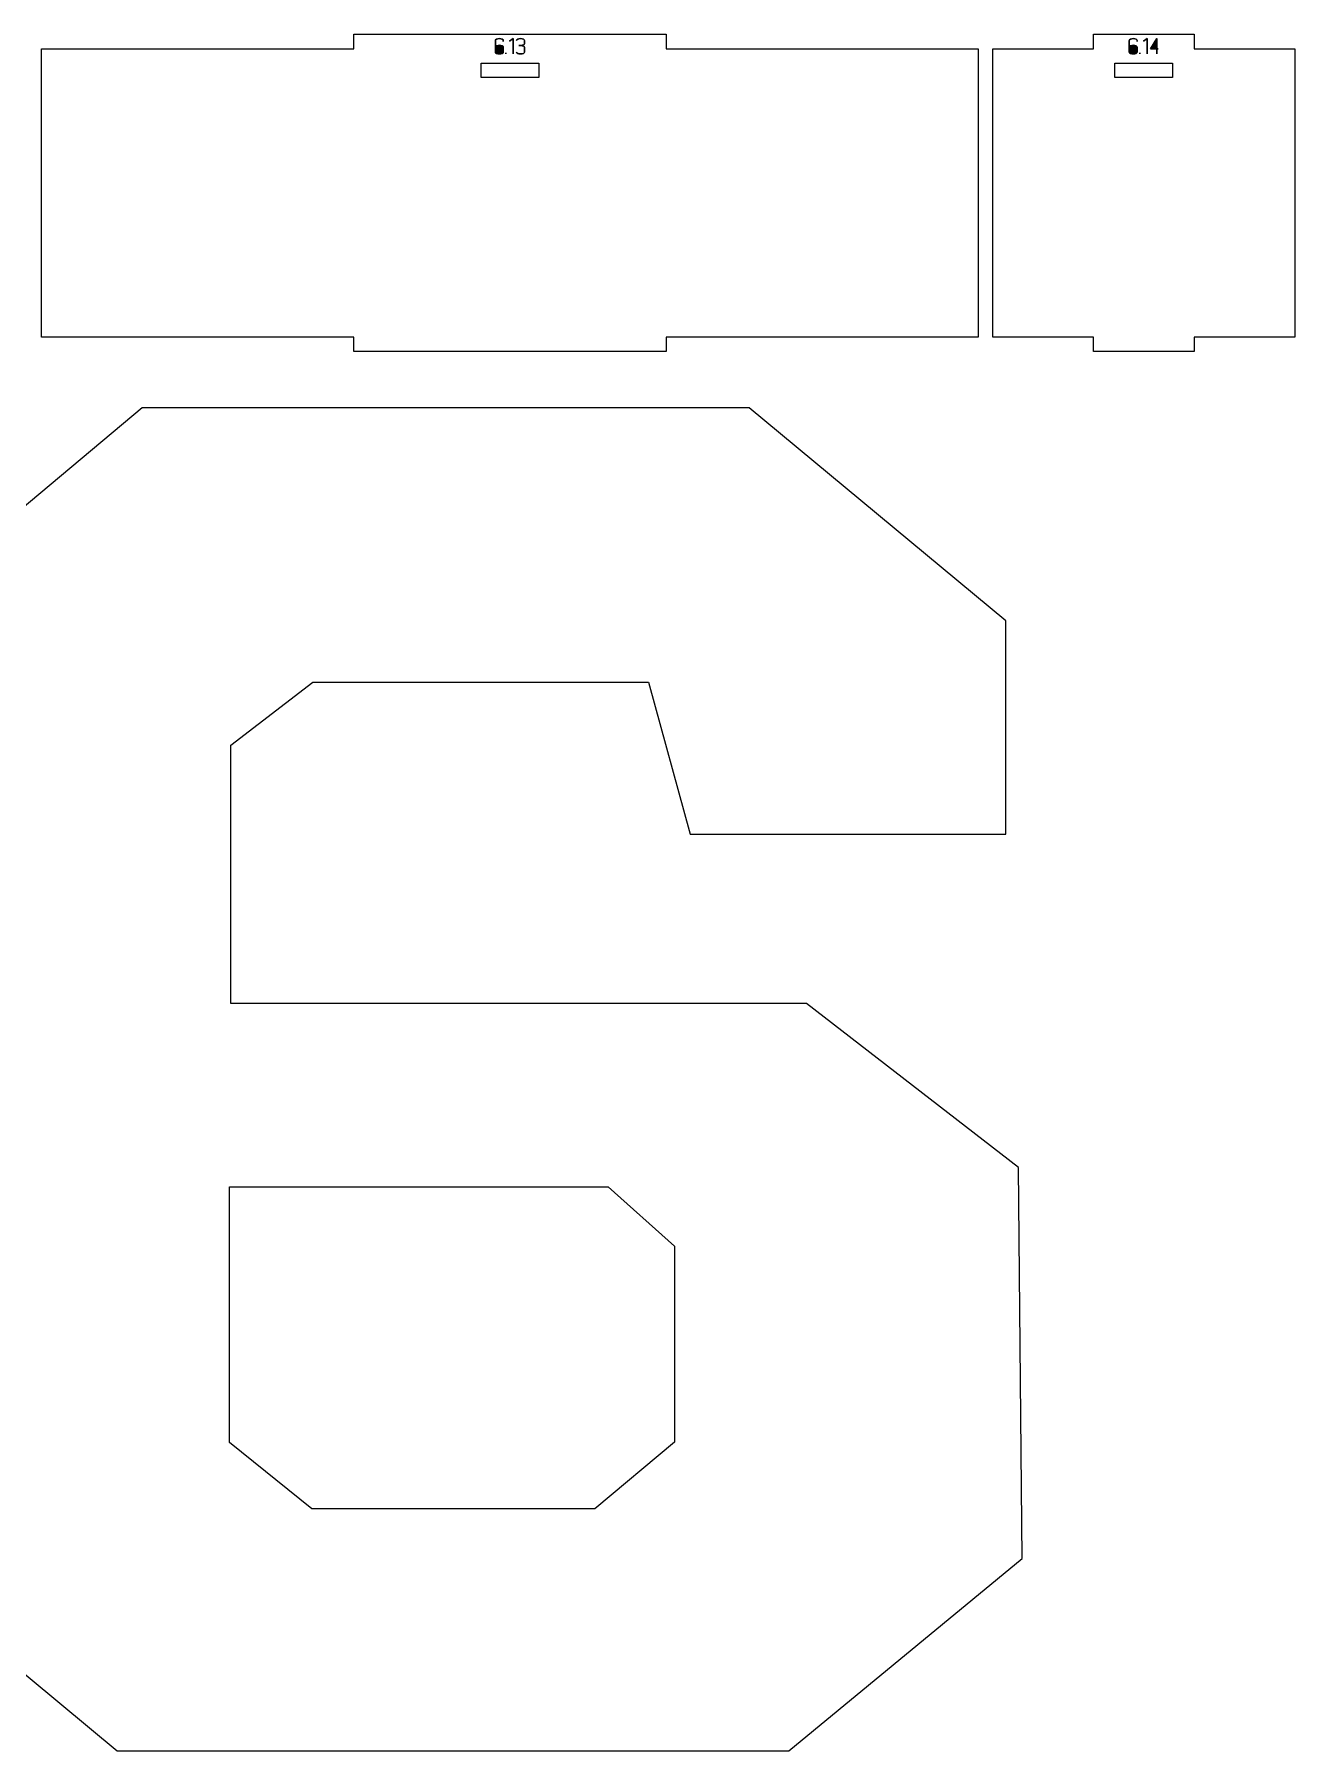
# Model space of a CAD drawing. Header units: centimetres. Extents: x -191 to 212, y -234 to 239.
# Drawn here: x 119.88 to 146.11, y -47.58 to -11.86 of the extents above; entities that cross this region are included whole.
import ezdxf

# ---------------------------------------------------------------- set-up
doc = ezdxf.new("R2010")
doc.units = ezdxf.units.CM
doc.header["$MEASUREMENT"] = 0
doc.layers.add('Capa 1', color=7, linetype='Continuous')

msp = doc.modelspace()

# ---------------------------------------------------------------- hatches: boundary and pattern name
at = {"layer": 'Capa 1', "true_color": 0x3e4095}
h = msp.add_hatch(color=175, dxfattribs=at)
edge = h.paths.add_edge_path()
edge.add_spline(control_points=[(129.55733, -12.26262), (129.53379, -12.26262), (129.51414, -12.25918), (129.4984, -12.2523), (129.48265, -12.24542), (129.47478, -12.23709), (129.47478, -12.22731), (129.47478, -12.22731), (129.47478, -12.12045), (129.47478, -12.12045), (129.47478, -12.12045), (129.47478, -11.98149), (129.47478, -11.98149), (129.47478, -11.97171), (129.48265, -11.96338), (129.4984, -11.9565), (129.51414, -11.94962), (129.53379, -11.94618), (129.55733, -11.94618), (129.58087, -11.94618), (129.60052, -11.94962), (129.61626, -11.9565), (129.63201, -11.96338), (129.63988, -11.97171), (129.63988, -11.98149), (129.63988, -11.98149), (129.63988, -12.00717), (129.63988, -12.00717), (129.63988, -12.00717), (129.63988, -11.98149), (129.63988, -11.98149), (129.63988, -11.97171), (129.63201, -11.96338), (129.61626, -11.9565), (129.60052, -11.94962), (129.58087, -11.94618), (129.55733, -11.94618), (129.53379, -11.94618), (129.51414, -11.94962), (129.4984, -11.9565), (129.48265, -11.96338), (129.47478, -11.97171), (129.47478, -11.98149), (129.47478, -11.98149), (129.47478, -12.12045), (129.47478, -12.12045), (129.47478, -12.11128), (129.48433, -12.1031), (129.50344, -12.09592), (129.52255, -12.08873), (129.54051, -12.08514), (129.55733, -12.08514), (129.58087, -12.08514), (129.60052, -12.08858), (129.61626, -12.09546), (129.63201, -12.10234), (129.63988, -12.11067), (129.63988, -12.12045), (129.63988, -12.12045), (129.63988, -12.22731), (129.63988, -12.22731), (129.63988, -12.23709), (129.63201, -12.24542), (129.61626, -12.2523), (129.60052, -12.25918), (129.58087, -12.26262), (129.55733, -12.26262)], knot_values=[0, 0, 0, 0, 0.04545455, 0.04545455, 0.04545455, 0.09090909, 0.09090909, 0.09090909, 0.13636364, 0.13636364, 0.13636364, 0.18181818, 0.18181818, 0.18181818, 0.22727273, 0.22727273, 0.22727273, 0.27272727, 0.27272727, 0.27272727, 0.31818182, 0.31818182, 0.31818182, 0.36363636, 0.36363636, 0.36363636, 0.40909091, 0.40909091, 0.40909091, 0.45454545, 0.45454545, 0.45454545, 0.5, 0.5, 0.5, 0.54545455, 0.54545455, 0.54545455, 0.59090909, 0.59090909, 0.59090909, 0.63636364, 0.63636364, 0.63636364, 0.68181818, 0.68181818, 0.68181818, 0.72727273, 0.72727273, 0.72727273, 0.77272727, 0.77272727, 0.77272727, 0.81818182, 0.81818182, 0.81818182, 0.86363636, 0.86363636, 0.86363636, 0.90909091, 0.90909091, 0.90909091, 0.95454545, 0.95454545, 0.95454545, 1, 1, 1, 1], degree=3, periodic=1)
h = msp.add_hatch(color=175, dxfattribs=at)
edge = h.paths.add_edge_path()
edge.add_spline(control_points=[(129.47478, -12.22731), (129.47478, -12.23709), (129.48265, -12.24542), (129.4984, -12.2523), (129.51414, -12.25918), (129.53379, -12.26262), (129.55733, -12.26262), (129.58087, -12.26262), (129.60052, -12.25918), (129.61626, -12.2523), (129.63201, -12.24542), (129.63988, -12.23709), (129.63988, -12.22731), (129.63988, -12.22731), (129.63988, -12.12045), (129.63988, -12.12045), (129.63988, -12.11067), (129.63201, -12.10234), (129.61626, -12.09546), (129.60052, -12.08858), (129.58087, -12.08514), (129.55733, -12.08514), (129.54051, -12.08514), (129.52255, -12.08873), (129.50344, -12.09592), (129.48433, -12.1031), (129.47478, -12.11128), (129.47478, -12.12045), (129.47478, -12.12045), (129.47478, -12.22731), (129.47478, -12.22731)], knot_values=[0, 0, 0, 0, 0.1, 0.1, 0.1, 0.2, 0.2, 0.2, 0.3, 0.3, 0.3, 0.4, 0.4, 0.4, 0.5, 0.5, 0.5, 0.6, 0.6, 0.6, 0.7, 0.7, 0.7, 0.8, 0.8, 0.8, 0.9, 0.9, 0.9, 1, 1, 1, 1], degree=3, periodic=1)
h = msp.add_hatch(color=175, dxfattribs=at)
edge = h.paths.add_edge_path()
edge.add_spline(control_points=[(129.84442, -11.94572), (129.84442, -11.94572), (129.76829, -11.99846), (129.76829, -11.99846), (129.76829, -11.99846), (129.84442, -11.94572), (129.84442, -11.94572), (129.84442, -11.94572), (129.84442, -12.26262), (129.84442, -12.26262), (129.84442, -12.26262), (129.84442, -11.94572), (129.84442, -11.94572)], knot_values=[0, 0, 0, 0, 0.25, 0.25, 0.25, 0.5, 0.5, 0.5, 0.75, 0.75, 0.75, 1, 1, 1, 1], degree=3, periodic=1)
h = msp.add_hatch(color=175, dxfattribs=at)
edge = h.paths.add_edge_path()
edge.add_spline(control_points=[(129.9976, -12.26262), (129.97406, -12.26262), (129.95441, -12.25918), (129.93867, -12.2523), (129.92292, -12.24542), (129.91505, -12.23709), (129.91505, -12.22731), (129.91505, -12.23709), (129.92292, -12.24542), (129.93867, -12.2523), (129.95441, -12.25918), (129.97406, -12.26262), (129.9976, -12.26262), (130.02114, -12.26262), (130.04079, -12.25918), (130.05653, -12.2523), (130.07228, -12.24542), (130.08015, -12.23709), (130.08015, -12.22731), (130.08015, -12.22731), (130.08015, -12.12412), (130.08015, -12.12412), (130.08015, -12.11586), (130.07449, -12.10868), (130.06318, -12.10257), (130.05187, -12.09645), (130.0187, -12.09232), (129.96366, -12.09018), (130.01839, -12.08682), (130.05126, -12.08284), (130.06226, -12.07826), (130.07327, -12.07367), (130.07923, -12.06618), (130.08015, -12.05579), (130.08015, -12.05579), (130.08015, -11.98149), (130.08015, -11.98149), (130.08015, -11.97171), (130.07228, -11.96338), (130.05653, -11.9565), (130.04079, -11.94962), (130.02114, -11.94618), (129.9976, -11.94618), (129.97406, -11.94618), (129.95441, -11.94962), (129.93867, -11.9565), (129.92292, -11.96338), (129.91505, -11.97171), (129.91505, -11.98149), (129.91505, -11.97171), (129.92292, -11.96338), (129.93867, -11.9565), (129.95441, -11.94962), (129.97406, -11.94618), (129.9976, -11.94618), (130.02114, -11.94618), (130.04079, -11.94962), (130.05653, -11.9565), (130.07228, -11.96338), (130.08015, -11.97171), (130.08015, -11.98149), (130.08015, -11.98149), (130.08015, -12.05579), (130.08015, -12.05579), (130.07923, -12.06618), (130.07327, -12.07367), (130.06226, -12.07826), (130.05126, -12.08284), (130.01839, -12.08682), (129.96366, -12.09018), (130.0187, -12.09232), (130.05187, -12.09645), (130.06318, -12.10257), (130.07449, -12.10868), (130.08015, -12.11586), (130.08015, -12.12412), (130.08015, -12.12412), (130.08015, -12.22731), (130.08015, -12.22731), (130.08015, -12.23709), (130.07228, -12.24542), (130.05653, -12.2523), (130.04079, -12.25918), (130.02114, -12.26262), (129.9976, -12.26262)], knot_values=[0, 0, 0, 0, 0.03571429, 0.03571429, 0.03571429, 0.07142857, 0.07142857, 0.07142857, 0.10714286, 0.10714286, 0.10714286, 0.14285714, 0.14285714, 0.14285714, 0.17857143, 0.17857143, 0.17857143, 0.21428571, 0.21428571, 0.21428571, 0.25, 0.25, 0.25, 0.28571429, 0.28571429, 0.28571429, 0.32142857, 0.32142857, 0.32142857, 0.35714286, 0.35714286, 0.35714286, 0.39285714, 0.39285714, 0.39285714, 0.42857143, 0.42857143, 0.42857143, 0.46428571, 0.46428571, 0.46428571, 0.5, 0.5, 0.5, 0.53571429, 0.53571429, 0.53571429, 0.57142857, 0.57142857, 0.57142857, 0.60714286, 0.60714286, 0.60714286, 0.64285714, 0.64285714, 0.64285714, 0.67857143, 0.67857143, 0.67857143, 0.71428571, 0.71428571, 0.71428571, 0.75, 0.75, 0.75, 0.78571429, 0.78571429, 0.78571429, 0.82142857, 0.82142857, 0.82142857, 0.85714286, 0.85714286, 0.85714286, 0.89285714, 0.89285714, 0.89285714, 0.92857143, 0.92857143, 0.92857143, 0.96428571, 0.96428571, 0.96428571, 1, 1, 1, 1], degree=3, periodic=1)
h = msp.add_hatch(color=175, dxfattribs=at)
edge = h.paths.add_edge_path()
edge.add_spline(control_points=[(142.74923, -12.26262), (142.72569, -12.26262), (142.70604, -12.25918), (142.6903, -12.2523), (142.67455, -12.24542), (142.66668, -12.23709), (142.66668, -12.22731), (142.66668, -12.22731), (142.66668, -12.12045), (142.66668, -12.12045), (142.66668, -12.12045), (142.66668, -11.98149), (142.66668, -11.98149), (142.66668, -11.97171), (142.67455, -11.96338), (142.6903, -11.9565), (142.70604, -11.94962), (142.72569, -11.94618), (142.74923, -11.94618), (142.77277, -11.94618), (142.79242, -11.94962), (142.80816, -11.9565), (142.82391, -11.96338), (142.83178, -11.97171), (142.83178, -11.98149), (142.83178, -11.98149), (142.83178, -12.00717), (142.83178, -12.00717), (142.83178, -12.00717), (142.83178, -11.98149), (142.83178, -11.98149), (142.83178, -11.97171), (142.82391, -11.96338), (142.80816, -11.9565), (142.79242, -11.94962), (142.77277, -11.94618), (142.74923, -11.94618), (142.72569, -11.94618), (142.70604, -11.94962), (142.6903, -11.9565), (142.67455, -11.96338), (142.66668, -11.97171), (142.66668, -11.98149), (142.66668, -11.98149), (142.66668, -12.12045), (142.66668, -12.12045), (142.66668, -12.11128), (142.67623, -12.1031), (142.69534, -12.09592), (142.71445, -12.08873), (142.73241, -12.08514), (142.74923, -12.08514), (142.77277, -12.08514), (142.79242, -12.08858), (142.80816, -12.09546), (142.82391, -12.10234), (142.83178, -12.11067), (142.83178, -12.12045), (142.83178, -12.12045), (142.83178, -12.22731), (142.83178, -12.22731), (142.83178, -12.23709), (142.82391, -12.24542), (142.80816, -12.2523), (142.79242, -12.25918), (142.77277, -12.26262), (142.74923, -12.26262)], knot_values=[0, 0, 0, 0, 0.04545455, 0.04545455, 0.04545455, 0.09090909, 0.09090909, 0.09090909, 0.13636364, 0.13636364, 0.13636364, 0.18181818, 0.18181818, 0.18181818, 0.22727273, 0.22727273, 0.22727273, 0.27272727, 0.27272727, 0.27272727, 0.31818182, 0.31818182, 0.31818182, 0.36363636, 0.36363636, 0.36363636, 0.40909091, 0.40909091, 0.40909091, 0.45454545, 0.45454545, 0.45454545, 0.5, 0.5, 0.5, 0.54545455, 0.54545455, 0.54545455, 0.59090909, 0.59090909, 0.59090909, 0.63636364, 0.63636364, 0.63636364, 0.68181818, 0.68181818, 0.68181818, 0.72727273, 0.72727273, 0.72727273, 0.77272727, 0.77272727, 0.77272727, 0.81818182, 0.81818182, 0.81818182, 0.86363636, 0.86363636, 0.86363636, 0.90909091, 0.90909091, 0.90909091, 0.95454545, 0.95454545, 0.95454545, 1, 1, 1, 1], degree=3, periodic=1)
h = msp.add_hatch(color=175, dxfattribs=at)
edge = h.paths.add_edge_path()
edge.add_spline(control_points=[(142.66668, -12.22731), (142.66668, -12.23709), (142.67455, -12.24542), (142.6903, -12.2523), (142.70604, -12.25918), (142.72569, -12.26262), (142.74923, -12.26262), (142.77277, -12.26262), (142.79242, -12.25918), (142.80816, -12.2523), (142.82391, -12.24542), (142.83178, -12.23709), (142.83178, -12.22731), (142.83178, -12.22731), (142.83178, -12.12045), (142.83178, -12.12045), (142.83178, -12.11067), (142.82391, -12.10234), (142.80816, -12.09546), (142.79242, -12.08858), (142.77277, -12.08514), (142.74923, -12.08514), (142.73241, -12.08514), (142.71445, -12.08873), (142.69534, -12.09592), (142.67623, -12.1031), (142.66668, -12.11128), (142.66668, -12.12045), (142.66668, -12.12045), (142.66668, -12.22731), (142.66668, -12.22731)], knot_values=[0, 0, 0, 0, 0.1, 0.1, 0.1, 0.2, 0.2, 0.2, 0.3, 0.3, 0.3, 0.4, 0.4, 0.4, 0.5, 0.5, 0.5, 0.6, 0.6, 0.6, 0.7, 0.7, 0.7, 0.8, 0.8, 0.8, 0.9, 0.9, 0.9, 1, 1, 1, 1], degree=3, periodic=1)
h = msp.add_hatch(color=175, dxfattribs=at)
edge = h.paths.add_edge_path()
edge.add_spline(control_points=[(143.03632, -11.94572), (143.03632, -11.94572), (142.96019, -11.99846), (142.96019, -11.99846), (142.96019, -11.99846), (143.03632, -11.94572), (143.03632, -11.94572), (143.03632, -11.94572), (143.03632, -12.26262), (143.03632, -12.26262), (143.03632, -12.26262), (143.03632, -11.94572), (143.03632, -11.94572)], knot_values=[0, 0, 0, 0, 0.25, 0.25, 0.25, 0.5, 0.5, 0.5, 0.75, 0.75, 0.75, 1, 1, 1, 1], degree=3, periodic=1)
h = msp.add_hatch(color=175, dxfattribs=at)
edge = h.paths.add_edge_path()
edge.add_spline(control_points=[(143.23674, -12.15806), (143.23674, -12.15806), (143.23674, -11.94572), (143.23674, -11.94572), (143.23674, -11.94572), (143.10695, -12.15806), (143.10695, -12.15806), (143.10695, -12.15806), (143.23674, -12.15806), (143.23674, -12.15806)], knot_values=[0, 0, 0, 0, 0.33333333, 0.33333333, 0.33333333, 0.66666667, 0.66666667, 0.66666667, 1, 1, 1, 1], degree=3, periodic=1)
h = msp.add_hatch(color=175, dxfattribs=at)
edge = h.paths.add_edge_path()
edge.add_spline(control_points=[(143.23674, -12.15806), (143.23674, -12.15806), (143.23674, -12.26262), (143.23674, -12.26262), (143.23674, -12.26262), (143.23674, -12.15806), (143.23674, -12.15806), (143.23674, -12.15806), (143.10695, -12.15806), (143.10695, -12.15806), (143.10695, -12.15806), (143.23674, -11.94572), (143.23674, -11.94572), (143.23674, -11.94572), (143.23674, -12.15806), (143.23674, -12.15806), (143.23674, -12.15806), (143.26655, -12.15806), (143.26655, -12.15806), (143.26655, -12.15806), (143.23674, -12.15806), (143.23674, -12.15806)], knot_values=[0, 0, 0, 0, 0.14285714, 0.14285714, 0.14285714, 0.28571429, 0.28571429, 0.28571429, 0.42857143, 0.42857143, 0.42857143, 0.57142857, 0.57142857, 0.57142857, 0.71428571, 0.71428571, 0.71428571, 0.85714286, 0.85714286, 0.85714286, 1, 1, 1, 1], degree=3, periodic=1)
h = msp.add_hatch(color=175, dxfattribs=at)
edge = h.paths.add_edge_path()
edge.add_spline(control_points=[(129.69491, -12.26262), (129.69491, -12.26262), (129.69491, -12.24015), (129.69491, -12.24015), (129.69491, -12.24015), (129.69491, -12.26262), (129.69491, -12.26262)], knot_values=[0, 0, 0, 0, 0.5, 0.5, 0.5, 1, 1, 1, 1], degree=3, periodic=1)
h = msp.add_hatch(color=175, dxfattribs=at)
edge = h.paths.add_edge_path()
edge.add_spline(control_points=[(142.88681, -12.26262), (142.88681, -12.26262), (142.88681, -12.24015), (142.88681, -12.24015), (142.88681, -12.24015), (142.88681, -12.26262), (142.88681, -12.26262)], knot_values=[0, 0, 0, 0, 0.5, 0.5, 0.5, 1, 1, 1, 1], degree=3, periodic=1)

# ---------------------------------------------------------------- linework, layer by layer
at = {"layer": 'Capa 1', "color": 240, "lineweight": 20}
for points, knots in [([(120.03012, -12.15622), (120.03012, -12.15622), (120.03012, -18.15622), (120.03012, -18.15622), (120.03012, -18.15622), (126.52834, -18.15622), (126.52834, -18.15622), (126.52834, -18.15622), (126.52834, -18.45622), (126.52834, -18.45622), (126.52834, -18.45622), (133.02657, -18.45622), (133.02657, -18.45622), (133.02657, -18.45622), (133.02657, -18.15622), (133.02657, -18.15622), (133.02657, -18.15622), (139.5248, -18.15622), (139.5248, -18.15622), (139.5248, -18.15622), (139.5248, -12.15622), (139.5248, -12.15622), (139.5248, -12.15622), (133.02657, -12.15622), (133.02657, -12.15622), (133.02657, -12.15622), (133.02657, -11.85622), (133.02657, -11.85622), (133.02657, -11.85622), (126.52834, -11.85622), (126.52834, -11.85622), (126.52834, -11.85622), (126.52834, -12.15622), (126.52834, -12.15622), (126.52834, -12.15622), (120.03012, -12.15622), (120.03012, -12.15622)], [0, 0, 0, 0, 0.08333333, 0.08333333, 0.08333333, 0.16666667, 0.16666667, 0.16666667, 0.25, 0.25, 0.25, 0.33333333, 0.33333333, 0.33333333, 0.41666667, 0.41666667, 0.41666667, 0.5, 0.5, 0.5, 0.58333333, 0.58333333, 0.58333333, 0.66666667, 0.66666667, 0.66666667, 0.75, 0.75, 0.75, 0.83333333, 0.83333333, 0.83333333, 0.91666667, 0.91666667, 0.91666667, 1, 1, 1, 1]), ([(139.8248, -12.15622), (139.8248, -12.15622), (139.8248, -18.15622), (139.8248, -18.15622), (139.8248, -18.15622), (141.91934, -18.15622), (141.91934, -18.15622), (141.91934, -18.15622), (141.91934, -18.45622), (141.91934, -18.45622), (141.91934, -18.45622), (144.01388, -18.45622), (144.01388, -18.45622), (144.01388, -18.45622), (144.01388, -18.15622), (144.01388, -18.15622), (144.01388, -18.15622), (146.10842, -18.15622), (146.10842, -18.15622), (146.10842, -18.15622), (146.10842, -12.15622), (146.10842, -12.15622), (146.10842, -12.15622), (144.01388, -12.15622), (144.01388, -12.15622), (144.01388, -12.15622), (144.01388, -11.85622), (144.01388, -11.85622), (144.01388, -11.85622), (141.91934, -11.85622), (141.91934, -11.85622), (141.91934, -11.85622), (141.91934, -12.15622), (141.91934, -12.15622), (141.91934, -12.15622), (139.8248, -12.15622), (139.8248, -12.15622)], [0, 0, 0, 0, 0.08333333, 0.08333333, 0.08333333, 0.16666667, 0.16666667, 0.16666667, 0.25, 0.25, 0.25, 0.33333333, 0.33333333, 0.33333333, 0.41666667, 0.41666667, 0.41666667, 0.5, 0.5, 0.5, 0.58333333, 0.58333333, 0.58333333, 0.66666667, 0.66666667, 0.66666667, 0.75, 0.75, 0.75, 0.83333333, 0.83333333, 0.83333333, 0.91666667, 0.91666667, 0.91666667, 1, 1, 1, 1]), ([(129.17746, -12.75596), (129.17746, -12.75596), (130.37746, -12.75596), (130.37746, -12.75596), (130.37746, -12.75596), (130.37746, -12.45596), (130.37746, -12.45596), (130.37746, -12.45596), (129.17746, -12.45596), (129.17746, -12.45596), (129.17746, -12.45596), (129.17746, -12.75596), (129.17746, -12.75596)], [0, 0, 0, 0, 0.25, 0.25, 0.25, 0.5, 0.5, 0.5, 0.75, 0.75, 0.75, 1, 1, 1, 1]), ([(142.36661, -12.75596), (142.36661, -12.75596), (143.56661, -12.75596), (143.56661, -12.75596), (143.56661, -12.75596), (143.56661, -12.45596), (143.56661, -12.45596), (143.56661, -12.45596), (142.36661, -12.45596), (142.36661, -12.45596), (142.36661, -12.45596), (142.36661, -12.75596), (142.36661, -12.75596)], [0, 0, 0, 0, 0.25, 0.25, 0.25, 0.5, 0.5, 0.5, 0.75, 0.75, 0.75, 1, 1, 1, 1])]:
    msp.add_open_spline(points, degree=3, knots=knots, dxfattribs=at)
at = {"layer": 'Capa 1', "color": 114, "lineweight": 9}
for points, knots in [([(129.55733, -12.26262), (129.53379, -12.26262), (129.51414, -12.25918), (129.4984, -12.2523), (129.48265, -12.24542), (129.47478, -12.23709), (129.47478, -12.22731), (129.47478, -12.22731), (129.47478, -12.12045), (129.47478, -12.12045), (129.47478, -12.12045), (129.47478, -11.98149), (129.47478, -11.98149), (129.47478, -11.97171), (129.48265, -11.96338), (129.4984, -11.9565), (129.51414, -11.94962), (129.53379, -11.94618), (129.55733, -11.94618), (129.58087, -11.94618), (129.60052, -11.94962), (129.61626, -11.9565), (129.63201, -11.96338), (129.63988, -11.97171), (129.63988, -11.98149), (129.63988, -11.98149), (129.63988, -12.00717), (129.63988, -12.00717), (129.63988, -12.00717), (129.63988, -11.98149), (129.63988, -11.98149), (129.63988, -11.97171), (129.63201, -11.96338), (129.61626, -11.9565), (129.60052, -11.94962), (129.58087, -11.94618), (129.55733, -11.94618), (129.53379, -11.94618), (129.51414, -11.94962), (129.4984, -11.9565), (129.48265, -11.96338), (129.47478, -11.97171), (129.47478, -11.98149), (129.47478, -11.98149), (129.47478, -12.12045), (129.47478, -12.12045), (129.47478, -12.11128), (129.48433, -12.1031), (129.50344, -12.09592), (129.52255, -12.08873), (129.54051, -12.08514), (129.55733, -12.08514), (129.58087, -12.08514), (129.60052, -12.08858), (129.61626, -12.09546), (129.63201, -12.10234), (129.63988, -12.11067), (129.63988, -12.12045), (129.63988, -12.12045), (129.63988, -12.22731), (129.63988, -12.22731), (129.63988, -12.23709), (129.63201, -12.24542), (129.61626, -12.2523), (129.60052, -12.25918), (129.58087, -12.26262), (129.55733, -12.26262)], [0, 0, 0, 0, 0.04545455, 0.04545455, 0.04545455, 0.09090909, 0.09090909, 0.09090909, 0.13636364, 0.13636364, 0.13636364, 0.18181818, 0.18181818, 0.18181818, 0.22727273, 0.22727273, 0.22727273, 0.27272727, 0.27272727, 0.27272727, 0.31818182, 0.31818182, 0.31818182, 0.36363636, 0.36363636, 0.36363636, 0.40909091, 0.40909091, 0.40909091, 0.45454545, 0.45454545, 0.45454545, 0.5, 0.5, 0.5, 0.54545455, 0.54545455, 0.54545455, 0.59090909, 0.59090909, 0.59090909, 0.63636364, 0.63636364, 0.63636364, 0.68181818, 0.68181818, 0.68181818, 0.72727273, 0.72727273, 0.72727273, 0.77272727, 0.77272727, 0.77272727, 0.81818182, 0.81818182, 0.81818182, 0.86363636, 0.86363636, 0.86363636, 0.90909091, 0.90909091, 0.90909091, 0.95454545, 0.95454545, 0.95454545, 1, 1, 1, 1]), ([(129.47478, -12.22731), (129.47478, -12.23709), (129.48265, -12.24542), (129.4984, -12.2523), (129.51414, -12.25918), (129.53379, -12.26262), (129.55733, -12.26262), (129.58087, -12.26262), (129.60052, -12.25918), (129.61626, -12.2523), (129.63201, -12.24542), (129.63988, -12.23709), (129.63988, -12.22731), (129.63988, -12.22731), (129.63988, -12.12045), (129.63988, -12.12045), (129.63988, -12.11067), (129.63201, -12.10234), (129.61626, -12.09546), (129.60052, -12.08858), (129.58087, -12.08514), (129.55733, -12.08514), (129.54051, -12.08514), (129.52255, -12.08873), (129.50344, -12.09592), (129.48433, -12.1031), (129.47478, -12.11128), (129.47478, -12.12045), (129.47478, -12.12045), (129.47478, -12.22731), (129.47478, -12.22731)], [0, 0, 0, 0, 0.1, 0.1, 0.1, 0.2, 0.2, 0.2, 0.3, 0.3, 0.3, 0.4, 0.4, 0.4, 0.5, 0.5, 0.5, 0.6, 0.6, 0.6, 0.7, 0.7, 0.7, 0.8, 0.8, 0.8, 0.9, 0.9, 0.9, 1, 1, 1, 1]), ([(129.84442, -11.94572), (129.84442, -11.94572), (129.76829, -11.99846), (129.76829, -11.99846), (129.76829, -11.99846), (129.84442, -11.94572), (129.84442, -11.94572), (129.84442, -11.94572), (129.84442, -12.26262), (129.84442, -12.26262), (129.84442, -12.26262), (129.84442, -11.94572), (129.84442, -11.94572)], [0, 0, 0, 0, 0.25, 0.25, 0.25, 0.5, 0.5, 0.5, 0.75, 0.75, 0.75, 1, 1, 1, 1]), ([(129.9976, -12.26262), (129.97406, -12.26262), (129.95441, -12.25918), (129.93867, -12.2523), (129.92292, -12.24542), (129.91505, -12.23709), (129.91505, -12.22731), (129.91505, -12.23709), (129.92292, -12.24542), (129.93867, -12.2523), (129.95441, -12.25918), (129.97406, -12.26262), (129.9976, -12.26262), (130.02114, -12.26262), (130.04079, -12.25918), (130.05653, -12.2523), (130.07228, -12.24542), (130.08015, -12.23709), (130.08015, -12.22731), (130.08015, -12.22731), (130.08015, -12.12412), (130.08015, -12.12412), (130.08015, -12.11586), (130.07449, -12.10868), (130.06318, -12.10257), (130.05187, -12.09645), (130.0187, -12.09232), (129.96366, -12.09018), (130.01839, -12.08682), (130.05126, -12.08284), (130.06226, -12.07826), (130.07327, -12.07367), (130.07923, -12.06618), (130.08015, -12.05579), (130.08015, -12.05579), (130.08015, -11.98149), (130.08015, -11.98149), (130.08015, -11.97171), (130.07228, -11.96338), (130.05653, -11.9565), (130.04079, -11.94962), (130.02114, -11.94618), (129.9976, -11.94618), (129.97406, -11.94618), (129.95441, -11.94962), (129.93867, -11.9565), (129.92292, -11.96338), (129.91505, -11.97171), (129.91505, -11.98149), (129.91505, -11.97171), (129.92292, -11.96338), (129.93867, -11.9565), (129.95441, -11.94962), (129.97406, -11.94618), (129.9976, -11.94618), (130.02114, -11.94618), (130.04079, -11.94962), (130.05653, -11.9565), (130.07228, -11.96338), (130.08015, -11.97171), (130.08015, -11.98149), (130.08015, -11.98149), (130.08015, -12.05579), (130.08015, -12.05579), (130.07923, -12.06618), (130.07327, -12.07367), (130.06226, -12.07826), (130.05126, -12.08284), (130.01839, -12.08682), (129.96366, -12.09018), (130.0187, -12.09232), (130.05187, -12.09645), (130.06318, -12.10257), (130.07449, -12.10868), (130.08015, -12.11586), (130.08015, -12.12412), (130.08015, -12.12412), (130.08015, -12.22731), (130.08015, -12.22731), (130.08015, -12.23709), (130.07228, -12.24542), (130.05653, -12.2523), (130.04079, -12.25918), (130.02114, -12.26262), (129.9976, -12.26262)], [0, 0, 0, 0, 0.03571429, 0.03571429, 0.03571429, 0.07142857, 0.07142857, 0.07142857, 0.10714286, 0.10714286, 0.10714286, 0.14285714, 0.14285714, 0.14285714, 0.17857143, 0.17857143, 0.17857143, 0.21428571, 0.21428571, 0.21428571, 0.25, 0.25, 0.25, 0.28571429, 0.28571429, 0.28571429, 0.32142857, 0.32142857, 0.32142857, 0.35714286, 0.35714286, 0.35714286, 0.39285714, 0.39285714, 0.39285714, 0.42857143, 0.42857143, 0.42857143, 0.46428571, 0.46428571, 0.46428571, 0.5, 0.5, 0.5, 0.53571429, 0.53571429, 0.53571429, 0.57142857, 0.57142857, 0.57142857, 0.60714286, 0.60714286, 0.60714286, 0.64285714, 0.64285714, 0.64285714, 0.67857143, 0.67857143, 0.67857143, 0.71428571, 0.71428571, 0.71428571, 0.75, 0.75, 0.75, 0.78571429, 0.78571429, 0.78571429, 0.82142857, 0.82142857, 0.82142857, 0.85714286, 0.85714286, 0.85714286, 0.89285714, 0.89285714, 0.89285714, 0.92857143, 0.92857143, 0.92857143, 0.96428571, 0.96428571, 0.96428571, 1, 1, 1, 1]), ([(142.74923, -12.26262), (142.72569, -12.26262), (142.70604, -12.25918), (142.6903, -12.2523), (142.67455, -12.24542), (142.66668, -12.23709), (142.66668, -12.22731), (142.66668, -12.22731), (142.66668, -12.12045), (142.66668, -12.12045), (142.66668, -12.12045), (142.66668, -11.98149), (142.66668, -11.98149), (142.66668, -11.97171), (142.67455, -11.96338), (142.6903, -11.9565), (142.70604, -11.94962), (142.72569, -11.94618), (142.74923, -11.94618), (142.77277, -11.94618), (142.79242, -11.94962), (142.80816, -11.9565), (142.82391, -11.96338), (142.83178, -11.97171), (142.83178, -11.98149), (142.83178, -11.98149), (142.83178, -12.00717), (142.83178, -12.00717), (142.83178, -12.00717), (142.83178, -11.98149), (142.83178, -11.98149), (142.83178, -11.97171), (142.82391, -11.96338), (142.80816, -11.9565), (142.79242, -11.94962), (142.77277, -11.94618), (142.74923, -11.94618), (142.72569, -11.94618), (142.70604, -11.94962), (142.6903, -11.9565), (142.67455, -11.96338), (142.66668, -11.97171), (142.66668, -11.98149), (142.66668, -11.98149), (142.66668, -12.12045), (142.66668, -12.12045), (142.66668, -12.11128), (142.67623, -12.1031), (142.69534, -12.09592), (142.71445, -12.08873), (142.73241, -12.08514), (142.74923, -12.08514), (142.77277, -12.08514), (142.79242, -12.08858), (142.80816, -12.09546), (142.82391, -12.10234), (142.83178, -12.11067), (142.83178, -12.12045), (142.83178, -12.12045), (142.83178, -12.22731), (142.83178, -12.22731), (142.83178, -12.23709), (142.82391, -12.24542), (142.80816, -12.2523), (142.79242, -12.25918), (142.77277, -12.26262), (142.74923, -12.26262)], [0, 0, 0, 0, 0.04545455, 0.04545455, 0.04545455, 0.09090909, 0.09090909, 0.09090909, 0.13636364, 0.13636364, 0.13636364, 0.18181818, 0.18181818, 0.18181818, 0.22727273, 0.22727273, 0.22727273, 0.27272727, 0.27272727, 0.27272727, 0.31818182, 0.31818182, 0.31818182, 0.36363636, 0.36363636, 0.36363636, 0.40909091, 0.40909091, 0.40909091, 0.45454545, 0.45454545, 0.45454545, 0.5, 0.5, 0.5, 0.54545455, 0.54545455, 0.54545455, 0.59090909, 0.59090909, 0.59090909, 0.63636364, 0.63636364, 0.63636364, 0.68181818, 0.68181818, 0.68181818, 0.72727273, 0.72727273, 0.72727273, 0.77272727, 0.77272727, 0.77272727, 0.81818182, 0.81818182, 0.81818182, 0.86363636, 0.86363636, 0.86363636, 0.90909091, 0.90909091, 0.90909091, 0.95454545, 0.95454545, 0.95454545, 1, 1, 1, 1]), ([(142.66668, -12.22731), (142.66668, -12.23709), (142.67455, -12.24542), (142.6903, -12.2523), (142.70604, -12.25918), (142.72569, -12.26262), (142.74923, -12.26262), (142.77277, -12.26262), (142.79242, -12.25918), (142.80816, -12.2523), (142.82391, -12.24542), (142.83178, -12.23709), (142.83178, -12.22731), (142.83178, -12.22731), (142.83178, -12.12045), (142.83178, -12.12045), (142.83178, -12.11067), (142.82391, -12.10234), (142.80816, -12.09546), (142.79242, -12.08858), (142.77277, -12.08514), (142.74923, -12.08514), (142.73241, -12.08514), (142.71445, -12.08873), (142.69534, -12.09592), (142.67623, -12.1031), (142.66668, -12.11128), (142.66668, -12.12045), (142.66668, -12.12045), (142.66668, -12.22731), (142.66668, -12.22731)], [0, 0, 0, 0, 0.1, 0.1, 0.1, 0.2, 0.2, 0.2, 0.3, 0.3, 0.3, 0.4, 0.4, 0.4, 0.5, 0.5, 0.5, 0.6, 0.6, 0.6, 0.7, 0.7, 0.7, 0.8, 0.8, 0.8, 0.9, 0.9, 0.9, 1, 1, 1, 1]), ([(143.03632, -11.94572), (143.03632, -11.94572), (142.96019, -11.99846), (142.96019, -11.99846), (142.96019, -11.99846), (143.03632, -11.94572), (143.03632, -11.94572), (143.03632, -11.94572), (143.03632, -12.26262), (143.03632, -12.26262), (143.03632, -12.26262), (143.03632, -11.94572), (143.03632, -11.94572)], [0, 0, 0, 0, 0.25, 0.25, 0.25, 0.5, 0.5, 0.5, 0.75, 0.75, 0.75, 1, 1, 1, 1]), ([(143.23674, -12.15806), (143.23674, -12.15806), (143.23674, -11.94572), (143.23674, -11.94572), (143.23674, -11.94572), (143.10695, -12.15806), (143.10695, -12.15806), (143.10695, -12.15806), (143.23674, -12.15806), (143.23674, -12.15806)], [0, 0, 0, 0, 0.33333333, 0.33333333, 0.33333333, 0.66666667, 0.66666667, 0.66666667, 1, 1, 1, 1]), ([(143.23674, -12.15806), (143.23674, -12.15806), (143.23674, -12.26262), (143.23674, -12.26262), (143.23674, -12.26262), (143.23674, -12.15806), (143.23674, -12.15806), (143.23674, -12.15806), (143.10695, -12.15806), (143.10695, -12.15806), (143.10695, -12.15806), (143.23674, -11.94572), (143.23674, -11.94572), (143.23674, -11.94572), (143.23674, -12.15806), (143.23674, -12.15806), (143.23674, -12.15806), (143.26655, -12.15806), (143.26655, -12.15806), (143.26655, -12.15806), (143.23674, -12.15806), (143.23674, -12.15806)], [0, 0, 0, 0, 0.14285714, 0.14285714, 0.14285714, 0.28571429, 0.28571429, 0.28571429, 0.42857143, 0.42857143, 0.42857143, 0.57142857, 0.57142857, 0.57142857, 0.71428571, 0.71428571, 0.71428571, 0.85714286, 0.85714286, 0.85714286, 1, 1, 1, 1]), ([(129.69491, -12.26262), (129.69491, -12.26262), (129.69491, -12.24015), (129.69491, -12.24015), (129.69491, -12.24015), (129.69491, -12.26262), (129.69491, -12.26262)], [0, 0, 0, 0, 0.5, 0.5, 0.5, 1, 1, 1, 1]), ([(142.88681, -12.26262), (142.88681, -12.26262), (142.88681, -12.24015), (142.88681, -12.24015), (142.88681, -12.24015), (142.88681, -12.26262), (142.88681, -12.26262)], [0, 0, 0, 0, 0.5, 0.5, 0.5, 1, 1, 1, 1]), ([(132.6623, -25.34002), (132.6623, -25.34002), (125.67366, -25.34002), (125.67366, -25.34002), (125.67366, -25.34002), (123.97056, -26.65008), (123.97056, -26.65008), (123.97056, -26.65008), (123.97056, -32.02776), (123.97056, -32.02776), (123.97056, -32.02776), (135.94671, -32.02776), (135.94671, -32.02776), (135.94671, -32.02776), (140.36185, -35.44468), (140.36185, -35.44468), (140.36185, -35.44468), (140.44044, -43.57879), (140.44044, -43.57879), (140.44044, -43.57879), (135.58492, -47.57973), (135.58492, -47.57973), (135.58492, -47.57973), (121.60367, -47.57973), (121.60367, -47.57973), (121.60367, -47.57973), (116.78557, -43.5776), (116.78557, -43.5776), (116.78557, -43.5776), (116.78557, -24.10563), (116.78557, -24.10563), (116.78557, -24.10563), (122.12611, -19.62901), (122.12611, -19.62901), (122.12611, -19.62901), (134.75921, -19.62901), (134.75921, -19.62901), (134.75921, -19.62901), (140.0976, -24.06459), (140.0976, -24.06459), (140.0976, -24.06459), (140.0976, -28.50473), (140.0976, -28.50473), (140.0976, -28.50473), (133.52935, -28.50473), (133.52935, -28.50473), (133.52935, -28.50473), (132.6623, -25.34002), (132.6623, -25.34002)], [0, 0, 0, 0, 0.0625, 0.0625, 0.0625, 0.125, 0.125, 0.125, 0.1875, 0.1875, 0.1875, 0.25, 0.25, 0.25, 0.3125, 0.3125, 0.3125, 0.375, 0.375, 0.375, 0.4375, 0.4375, 0.4375, 0.5, 0.5, 0.5, 0.5625, 0.5625, 0.5625, 0.625, 0.625, 0.625, 0.6875, 0.6875, 0.6875, 0.75, 0.75, 0.75, 0.8125, 0.8125, 0.8125, 0.875, 0.875, 0.875, 0.9375, 0.9375, 0.9375, 1, 1, 1, 1]), ([(133.19994, -41.15521), (133.19994, -41.15521), (133.19994, -37.082), (133.19994, -37.082), (133.19994, -37.082), (131.82011, -35.84741), (131.82011, -35.84741), (131.82011, -35.84741), (123.94335, -35.84741), (123.94335, -35.84741), (123.94335, -35.84741), (123.94335, -41.1658), (123.94335, -41.1658), (123.94335, -41.1658), (125.65244, -42.54621), (125.65244, -42.54621), (125.65244, -42.54621), (131.54397, -42.54621), (131.54397, -42.54621), (131.54397, -42.54621), (133.19994, -41.15521), (133.19994, -41.15521)], [0, 0, 0, 0, 0.14285714, 0.14285714, 0.14285714, 0.28571429, 0.28571429, 0.28571429, 0.42857143, 0.42857143, 0.42857143, 0.57142857, 0.57142857, 0.57142857, 0.71428571, 0.71428571, 0.71428571, 0.85714286, 0.85714286, 0.85714286, 1, 1, 1, 1])]:
    msp.add_open_spline(points, degree=3, knots=knots, dxfattribs=at)

doc.saveas('drawing.dxf')
